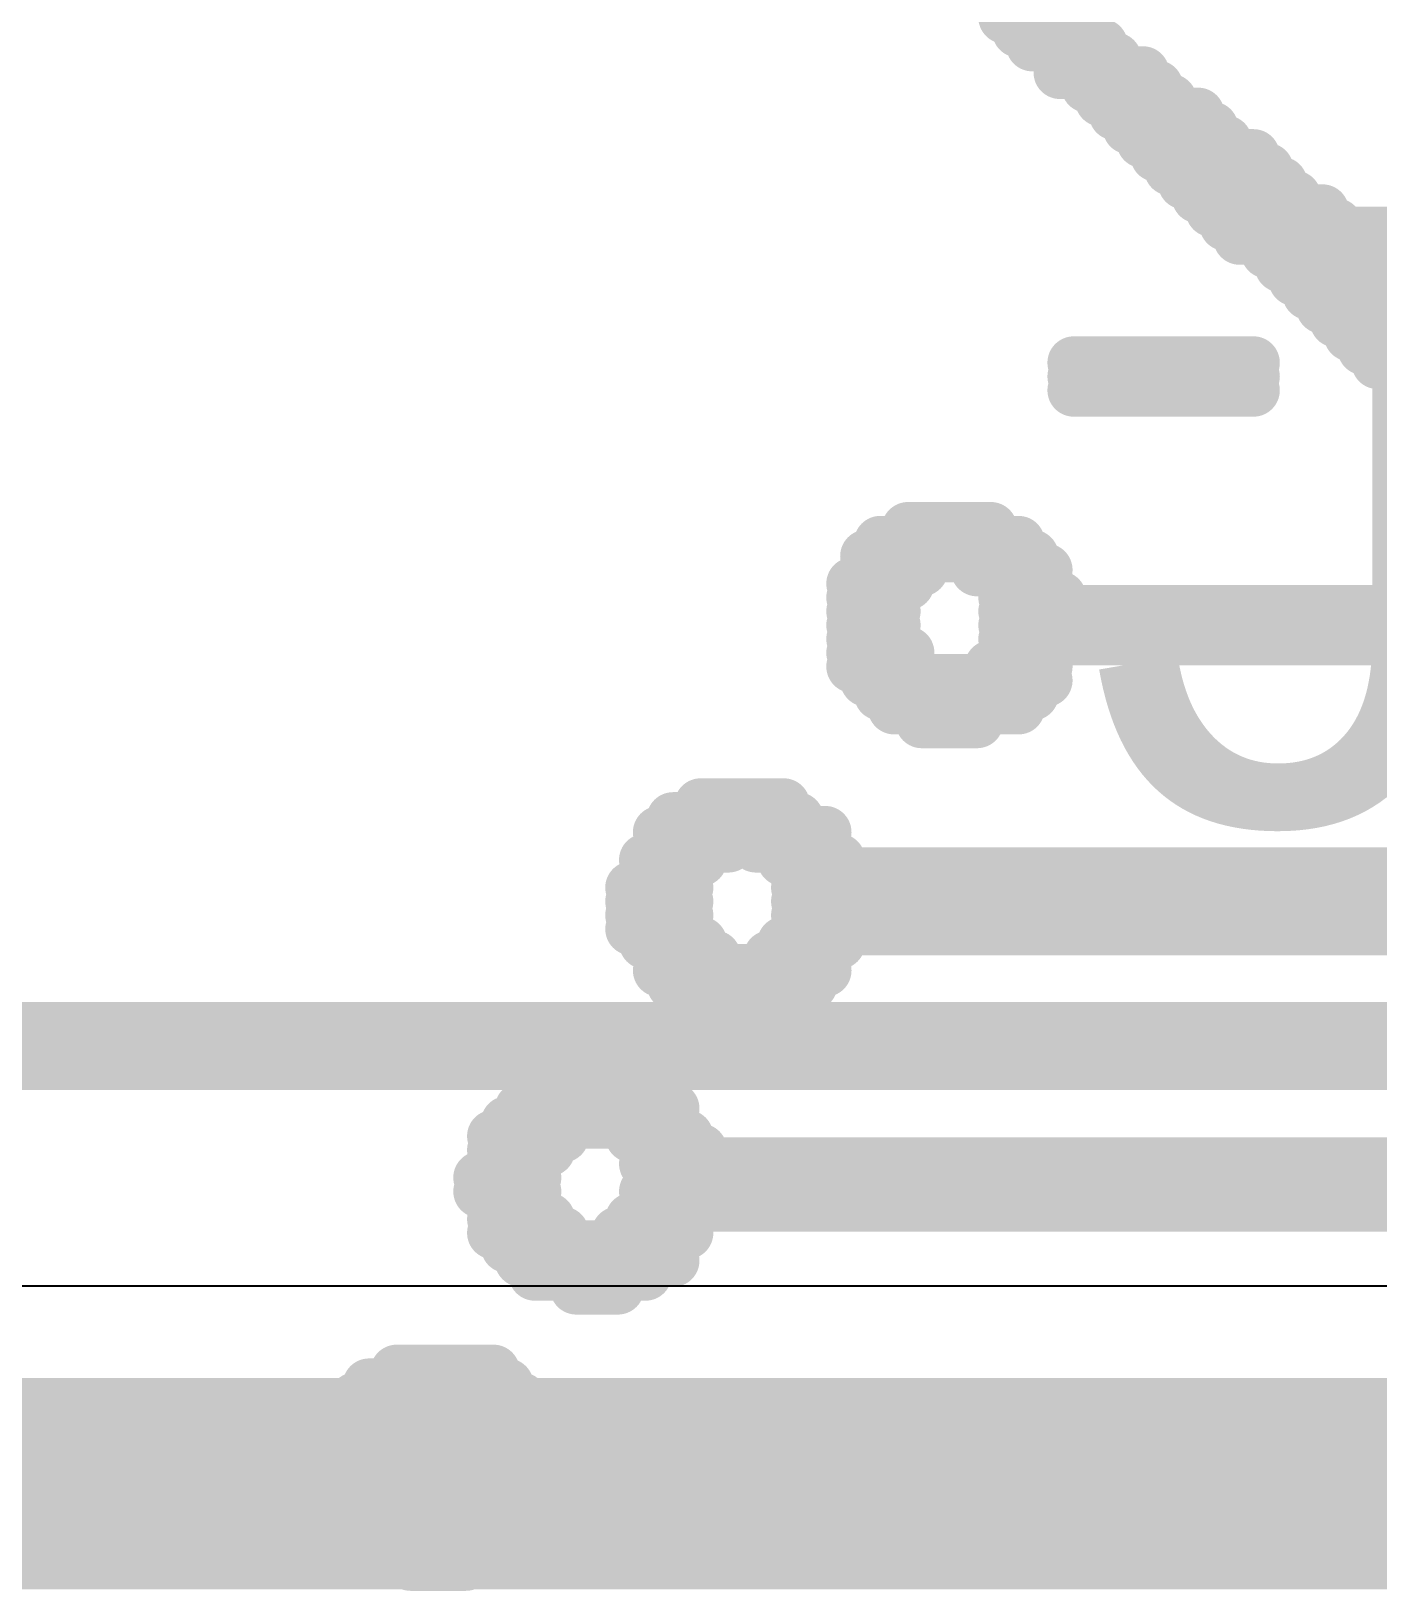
# Model space of a CAD drawing. Header units: inches. Extents: x -4.4 to 45.3, y -0.3 to 53.7.
# Drawn here: x 18.989 to 20.932, y 6.78 to 9.031 of the extents above; entities that cross this region are included whole.
import ezdxf

# ---------------------------------------------------------------- set-up
doc = ezdxf.new("R2010")
doc.units = ezdxf.units.IN
for name, color, linetype in [('Bottom Overlay', 54, 'Continuous'), ('Top Layer', 1, 'Continuous'), ('Top Overlay', 2, 'Continuous')]:
    doc.layers.add(name, color=color, linetype=linetype)
doc.styles.add('Arial', font='', dxfattribs={"height": 0.2})
doc.styles.get('Arial').set_extended_font_data('Arial')

# ---------------------------------------------------------------- blocks, each defined once
blk = doc.blocks.new('SFW5R_1STE1LF_26')
at = {"layer": 'Top Overlay'}
blk.add_lwpolyline([(5.4, -4.95, 0.127, 0.127, 0), (-5.4, -4.95, 0.127, 0.127, 0)], format="xyseb", dxfattribs=at)

msp = doc.modelspace()

# ---------------------------------------------------------------- linework, layer by layer
at = {"layer": 'Bottom Overlay'}
for points in [[(20.3938, 9.0509, 0.0762, 0.0762, 0), (20.4736, 9.0509, 0.0762, 0.0762, 0)], [(20.4138, 9.031, 0.0762, 0.0762, 0), (20.5135, 9.031, 0.0762, 0.0762, 0)], [(20.4337, 9.0111, 0.0762, 0.0762, 0), (20.5334, 9.0111, 0.0762, 0.0762, 0)], [(20.4736, 8.9911, 0.0762, 0.0762, 0), (20.5534, 8.9911, 0.0762, 0.0762, 0)], [(20.4736, 8.9712, 0.0762, 0.0762, 0), (20.5932, 8.9712, 0.0762, 0.0762, 0)], [(20.5135, 8.9512, 0.0762, 0.0762, 0), (20.6132, 8.9512, 0.0762, 0.0762, 0)], [(20.5334, 8.9313, 0.0762, 0.0762, 0), (20.6331, 8.9313, 0.0762, 0.0762, 0)], [(20.5534, 8.9114, 0.0762, 0.0762, 0), (20.673, 8.9114, 0.0762, 0.0762, 0)], [(20.5733, 8.8914, 0.0762, 0.0762, 0), (20.6929, 8.8914, 0.0762, 0.0762, 0)], [(20.5932, 8.8715, 0.0762, 0.0762, 0), (20.7129, 8.8715, 0.0762, 0.0762, 0)], [(20.6132, 8.8515, 0.0762, 0.0762, 0), (20.7528, 8.8515, 0.0762, 0.0762, 0)], [(20.6331, 8.8316, 0.0762, 0.0762, 0), (20.7727, 8.8316, 0.0762, 0.0762, 0)], [(20.6531, 8.8117, 0.0762, 0.0762, 0), (20.7926, 8.8117, 0.0762, 0.0762, 0)], [(20.673, 8.7917, 0.0762, 0.0762, 0), (20.8126, 8.7917, 0.0762, 0.0762, 0)], [(20.6929, 8.7718, 0.0762, 0.0762, 0), (20.8525, 8.7718, 0.0762, 0.0762, 0)], [(20.7129, 8.7518, 0.0762, 0.0762, 0), (20.8724, 8.7518, 0.0762, 0.0762, 0)], [(20.7328, 8.7319, 0.0762, 0.0762, 0), (20.8923, 8.7319, 0.0762, 0.0762, 0)], [(20.7727, 8.712, 0.0762, 0.0762, 0), (20.9322, 8.712, 0.0762, 0.0762, 0)], [(20.7926, 8.692, 0.0762, 0.0762, 0), (20.9522, 8.692, 0.0762, 0.0762, 0)], [(20.8126, 8.6721, 0.0762, 0.0762, 0), (20.9721, 8.6721, 0.0762, 0.0762, 0)], [(20.8325, 8.6521, 0.0762, 0.0762, 0), (20.992, 8.6521, 0.0762, 0.0762, 0)], [(20.8525, 8.6322, 0.0762, 0.0762, 0), (21.0319, 8.6322, 0.0762, 0.0762, 0)], [(20.8724, 8.6123, 0.0762, 0.0762, 0), (21.0519, 8.6123, 0.0762, 0.0762, 0)], [(20.8923, 8.5923, 0.0762, 0.0762, 0), (21.0718, 8.5923, 0.0762, 0.0762, 0)], [(20.9123, 8.5724, 0.0762, 0.0762, 0), (21.0319, 8.5724, 0.0762, 0.0762, 0)], [(20.4935, 8.5524, 0.0762, 0.0762, 0), (20.7528, 8.5524, 0.0762, 0.0762, 0)], [(20.9322, 8.5524, 0.0762, 0.0762, 0), (21.0319, 8.5524, 0.0762, 0.0762, 0)], [(20.4935, 8.5325, 0.0762, 0.0762, 0), (20.7528, 8.5325, 0.0762, 0.0762, 0)], [(20.4935, 8.5126, 0.0762, 0.0762, 0), (20.7528, 8.5126, 0.0762, 0.0762, 0)], [(20.2144, 8.2932, 0.0762, 0.0762, 0), (20.4138, 8.2932, 0.0762, 0.0762, 0)], [(20.2543, 8.3132, 0.0762, 0.0762, 0), (20.3739, 8.3132, 0.0762, 0.0762, 0)], [(20.1944, 8.2733, 0.0762, 0.0762, 0), (20.4337, 8.2733, 0.0762, 0.0762, 0)], [(20.1944, 8.2533, 0.0762, 0.0762, 0), (20.2742, 8.2533, 0.0762, 0.0762, 0)], [(20.354, 8.2533, 0.0762, 0.0762, 0), (20.4537, 8.2533, 0.0762, 0.0762, 0)], [(20.1745, 8.2334, 0.0762, 0.0762, 0), (20.2543, 8.2334, 0.0762, 0.0762, 0)], [(20.3938, 8.2334, 0.0762, 0.0762, 0), (20.4537, 8.2334, 0.0762, 0.0762, 0)], [(20.1745, 8.2135, 0.0762, 0.0762, 0), (20.2343, 8.2135, 0.0762, 0.0762, 0)], [(20.3938, 8.2135, 0.0762, 0.0762, 0), (20.4736, 8.2135, 0.0762, 0.0762, 0)], [(20.1745, 8.1935, 0.0762, 0.0762, 0), (20.2343, 8.1935, 0.0762, 0.0762, 0)], [(20.3938, 8.1935, 0.0762, 0.0762, 0), (21.0319, 8.1935, 0.0762, 0.0762, 0)], [(20.1745, 8.1736, 0.0762, 0.0762, 0), (20.2343, 8.1736, 0.0762, 0.0762, 0)], [(20.3938, 8.1736, 0.0762, 0.0762, 0), (21.0319, 8.1736, 0.0762, 0.0762, 0)], [(20.1745, 8.1536, 0.0762, 0.0762, 0), (20.2343, 8.1536, 0.0762, 0.0762, 0)], [(20.3938, 8.1536, 0.0762, 0.0762, 0), (21.0319, 8.1536, 0.0762, 0.0762, 0)], [(20.1745, 8.1337, 0.0762, 0.0762, 0), (20.2543, 8.1337, 0.0762, 0.0762, 0)], [(20.1745, 8.1138, 0.0762, 0.0762, 0), (20.2543, 8.1138, 0.0762, 0.0762, 0)], [(20.3739, 8.1138, 0.0762, 0.0762, 0), (20.4537, 8.1138, 0.0762, 0.0762, 0)], [(20.3938, 8.1337, 0.0762, 0.0762, 0), (20.4537, 8.1337, 0.0762, 0.0762, 0)], [(20.1944, 8.0938, 0.0762, 0.0762, 0), (20.4537, 8.0938, 0.0762, 0.0762, 0)], [(20.2144, 8.0739, 0.0762, 0.0762, 0), (20.4337, 8.0739, 0.0762, 0.0762, 0)], [(20.2343, 8.0539, 0.0762, 0.0762, 0), (20.4138, 8.0539, 0.0762, 0.0762, 0)], [(20.2742, 8.034, 0.0762, 0.0762, 0), (20.354, 8.034, 0.0762, 0.0762, 0)], [(19.9552, 7.9144, 0.0762, 0.0762, 0), (20.0748, 7.9144, 0.0762, 0.0762, 0)], [(19.9153, 7.8944, 0.0762, 0.0762, 0), (20.0947, 7.8944, 0.0762, 0.0762, 0)], [(19.8953, 7.8745, 0.0762, 0.0762, 0), (20.1346, 7.8745, 0.0762, 0.0762, 0)], [(19.8953, 7.8545, 0.0762, 0.0762, 0), (19.995, 7.8545, 0.0762, 0.0762, 0)], [(20.0349, 7.8545, 0.0762, 0.0762, 0), (20.1346, 7.8545, 0.0762, 0.0762, 0)], [(19.8754, 7.8346, 0.0762, 0.0762, 0), (19.9552, 7.8346, 0.0762, 0.0762, 0)], [(20.0748, 7.8346, 0.0762, 0.0762, 0), (20.1546, 7.8346, 0.0762, 0.0762, 0)], [(19.8754, 7.8147, 0.0762, 0.0762, 0), (19.9352, 7.8147, 0.0762, 0.0762, 0)], [(20.0947, 7.8147, 0.0762, 0.0762, 0), (20.1546, 7.8147, 0.0762, 0.0762, 0)], [(20.1745, 7.8147, 0.0762, 0.0762, 0), (21.3908, 7.8147, 0.0762, 0.0762, 0)], [(19.8555, 7.7947, 0.0762, 0.0762, 0), (19.9352, 7.7947, 0.0762, 0.0762, 0)], [(19.8555, 7.7748, 0.0762, 0.0762, 0), (19.9352, 7.7748, 0.0762, 0.0762, 0)], [(20.0947, 7.7947, 0.0762, 0.0762, 0), (21.3908, 7.7947, 0.0762, 0.0762, 0)], [(20.0947, 7.7748, 0.0762, 0.0762, 0), (21.3908, 7.7748, 0.0762, 0.0762, 0)], [(19.8555, 7.7548, 0.0762, 0.0762, 0), (19.9352, 7.7548, 0.0762, 0.0762, 0)], [(20.0947, 7.7548, 0.0762, 0.0762, 0), (21.3908, 7.7548, 0.0762, 0.0762, 0)], [(19.8555, 7.7349, 0.0762, 0.0762, 0), (19.9352, 7.7349, 0.0762, 0.0762, 0)], [(20.0947, 7.7349, 0.0762, 0.0762, 0), (21.3908, 7.7349, 0.0762, 0.0762, 0)], [(19.8754, 7.715, 0.0762, 0.0762, 0), (19.9552, 7.715, 0.0762, 0.0762, 0)], [(20.0748, 7.715, 0.0762, 0.0762, 0), (20.1546, 7.715, 0.0762, 0.0762, 0)], [(19.8953, 7.695, 0.0762, 0.0762, 0), (19.9751, 7.695, 0.0762, 0.0762, 0)], [(20.0549, 7.695, 0.0762, 0.0762, 0), (20.1346, 7.695, 0.0762, 0.0762, 0)], [(19.8953, 7.6751, 0.0762, 0.0762, 0), (20.1346, 7.6751, 0.0762, 0.0762, 0)], [(19.9153, 7.6551, 0.0762, 0.0762, 0), (20.1147, 7.6551, 0.0762, 0.0762, 0)], [(19.9352, 7.6352, 0.0762, 0.0762, 0), (20.0748, 7.6352, 0.0762, 0.0762, 0)], [(19.7557, 7.5156, 0.0762, 0.0762, 0), (19.8355, 7.5156, 0.0762, 0.0762, 0)], [(19.7159, 7.4956, 0.0762, 0.0762, 0), (19.8754, 7.4956, 0.0762, 0.0762, 0)], [(19.6959, 7.4757, 0.0762, 0.0762, 0), (19.9153, 7.4757, 0.0762, 0.0762, 0)], [(19.676, 7.4557, 0.0762, 0.0762, 0), (19.9153, 7.4557, 0.0762, 0.0762, 0)], [(19.656, 7.4358, 0.0762, 0.0762, 0), (19.7557, 7.4358, 0.0762, 0.0762, 0)], [(19.656, 7.4159, 0.0762, 0.0762, 0), (19.7358, 7.4159, 0.0762, 0.0762, 0)], [(19.8555, 7.4358, 0.0762, 0.0762, 0), (19.9352, 7.4358, 0.0762, 0.0762, 0)], [(19.8754, 7.4159, 0.0762, 0.0762, 0), (19.9552, 7.4159, 0.0762, 0.0762, 0)], [(19.656, 7.3959, 0.0762, 0.0762, 0), (19.7159, 7.3959, 0.0762, 0.0762, 0)], [(19.8754, 7.3959, 0.0762, 0.0762, 0), (21.5902, 7.3959, 0.0762, 0.0762, 0)], [(19.6361, 7.376, 0.0762, 0.0762, 0), (19.7159, 7.376, 0.0762, 0.0762, 0)], [(19.8953, 7.376, 0.0762, 0.0762, 0), (21.5902, 7.376, 0.0762, 0.0762, 0)], [(19.6361, 7.356, 0.0762, 0.0762, 0), (19.7159, 7.356, 0.0762, 0.0762, 0)], [(19.8754, 7.356, 0.0762, 0.0762, 0), (21.5902, 7.356, 0.0762, 0.0762, 0)], [(19.656, 7.3361, 0.0762, 0.0762, 0), (19.7159, 7.3361, 0.0762, 0.0762, 0)], [(19.8754, 7.3361, 0.0762, 0.0762, 0), (21.5902, 7.3361, 0.0762, 0.0762, 0)], [(19.656, 7.3161, 0.0762, 0.0762, 0), (19.7358, 7.3161, 0.0762, 0.0762, 0)], [(19.8555, 7.3161, 0.0762, 0.0762, 0), (19.9352, 7.3161, 0.0762, 0.0762, 0)], [(19.656, 7.2962, 0.0762, 0.0762, 0), (19.7557, 7.2962, 0.0762, 0.0762, 0)], [(19.8355, 7.2962, 0.0762, 0.0762, 0), (19.9352, 7.2962, 0.0762, 0.0762, 0)], [(19.676, 7.2763, 0.0762, 0.0762, 0), (19.9153, 7.2763, 0.0762, 0.0762, 0)], [(19.6959, 7.2563, 0.0762, 0.0762, 0), (19.9153, 7.2563, 0.0762, 0.0762, 0)], [(19.7159, 7.2364, 0.0762, 0.0762, 0), (19.8754, 7.2364, 0.0762, 0.0762, 0)], [(19.7757, 7.2164, 0.0762, 0.0762, 0), (19.8355, 7.2164, 0.0762, 0.0762, 0)], [(19.4766, 7.0769, 0.0762, 0.0762, 0), (19.676, 7.0769, 0.0762, 0.0762, 0)], [(19.5165, 7.0968, 0.0762, 0.0762, 0), (19.656, 7.0968, 0.0762, 0.0762, 0)], [(19.4566, 7.0569, 0.0762, 0.0762, 0), (19.6959, 7.0569, 0.0762, 0.0762, 0)], [(19.4367, 7.037, 0.0762, 0.0762, 0), (19.5364, 7.037, 0.0762, 0.0762, 0)], [(19.6162, 7.037, 0.0762, 0.0762, 0), (19.7159, 7.037, 0.0762, 0.0762, 0)], [(19.4367, 7.017, 0.0762, 0.0762, 0), (19.5165, 7.017, 0.0762, 0.0762, 0)], [(19.656, 7.017, 0.0762, 0.0762, 0), (19.7159, 7.017, 0.0762, 0.0762, 0)], [(19.4367, 6.9971, 0.0762, 0.0762, 0), (19.4965, 6.9971, 0.0762, 0.0762, 0)], [(19.656, 6.9971, 0.0762, 0.0762, 0), (19.8156, 6.9971, 0.0762, 0.0762, 0)], [(19.8355, 6.9971, 0.0762, 0.0762, 0), (21.7099, 6.9971, 0.0762, 0.0762, 0)], [(19.4367, 6.9772, 0.0762, 0.0762, 0), (19.4965, 6.9772, 0.0762, 0.0762, 0)], [(19.656, 6.9772, 0.0762, 0.0762, 0), (21.7099, 6.9772, 0.0762, 0.0762, 0)], [(19.4367, 6.9572, 0.0762, 0.0762, 0), (19.4965, 6.9572, 0.0762, 0.0762, 0)], [(19.676, 6.9572, 0.0762, 0.0762, 0), (21.7099, 6.9572, 0.0762, 0.0762, 0)], [(19.4367, 6.9373, 0.0762, 0.0762, 0), (19.4965, 6.9373, 0.0762, 0.0762, 0)], [(19.656, 6.9373, 0.0762, 0.0762, 0), (21.7099, 6.9373, 0.0762, 0.0762, 0)], [(19.4367, 6.9173, 0.0762, 0.0762, 0), (19.5165, 6.9173, 0.0762, 0.0762, 0)], [(19.4367, 6.8974, 0.0762, 0.0762, 0), (19.5165, 6.8974, 0.0762, 0.0762, 0)], [(19.6361, 6.8974, 0.0762, 0.0762, 0), (19.7159, 6.8974, 0.0762, 0.0762, 0)], [(19.656, 6.9173, 0.0762, 0.0762, 0), (19.7358, 6.9173, 0.0762, 0.0762, 0)], [(19.4566, 6.8775, 0.0762, 0.0762, 0), (19.7159, 6.8775, 0.0762, 0.0762, 0)], [(19.4766, 6.8575, 0.0762, 0.0762, 0), (19.6959, 6.8575, 0.0762, 0.0762, 0)], [(19.4965, 6.8376, 0.0762, 0.0762, 0), (19.676, 6.8376, 0.0762, 0.0762, 0)], [(19.5364, 6.8176, 0.0762, 0.0762, 0), (19.6162, 6.8176, 0.0762, 0.0762, 0)]]:
    msp.add_lwpolyline(points, format="xyseb", dxfattribs=at)
for points in [[(20.3748, 9.0509, 0.0381, 0.0381, 1), (20.4129, 9.0509, 0.0381, 0.0381, 1)], [(20.4545, 9.0509, 0.0381, 0.0381, 1), (20.4926, 9.0509, 0.0381, 0.0381, 1)], [(20.3947, 9.031, 0.0381, 0.0381, 1), (20.4328, 9.031, 0.0381, 0.0381, 1)], [(20.4944, 9.031, 0.0381, 0.0381, 1), (20.5325, 9.031, 0.0381, 0.0381, 1)], [(20.4147, 9.0111, 0.0381, 0.0381, 1), (20.4528, 9.0111, 0.0381, 0.0381, 1)], [(20.4545, 8.9911, 0.0381, 0.0381, 1), (20.4926, 8.9911, 0.0381, 0.0381, 1)], [(20.5144, 9.0111, 0.0381, 0.0381, 1), (20.5525, 9.0111, 0.0381, 0.0381, 1)], [(20.5343, 8.9911, 0.0381, 0.0381, 1), (20.5724, 8.9911, 0.0381, 0.0381, 1)], [(20.4545, 8.9712, 0.0381, 0.0381, 1), (20.4926, 8.9712, 0.0381, 0.0381, 1)], [(20.5742, 8.9712, 0.0381, 0.0381, 1), (20.6123, 8.9712, 0.0381, 0.0381, 1)], [(20.4944, 8.9512, 0.0381, 0.0381, 1), (20.5325, 8.9512, 0.0381, 0.0381, 1)], [(20.5941, 8.9512, 0.0381, 0.0381, 1), (20.6322, 8.9512, 0.0381, 0.0381, 1)], [(20.5144, 8.9313, 0.0381, 0.0381, 1), (20.5525, 8.9313, 0.0381, 0.0381, 1)], [(20.6141, 8.9313, 0.0381, 0.0381, 1), (20.6522, 8.9313, 0.0381, 0.0381, 1)], [(20.5343, 8.9114, 0.0381, 0.0381, 1), (20.5724, 8.9114, 0.0381, 0.0381, 1)], [(20.6539, 8.9114, 0.0381, 0.0381, 1), (20.692, 8.9114, 0.0381, 0.0381, 1)], [(20.5542, 8.8914, 0.0381, 0.0381, 1), (20.5923, 8.8914, 0.0381, 0.0381, 1)], [(20.6739, 8.8914, 0.0381, 0.0381, 1), (20.712, 8.8914, 0.0381, 0.0381, 1)], [(20.5742, 8.8715, 0.0381, 0.0381, 1), (20.6123, 8.8715, 0.0381, 0.0381, 1)], [(20.6938, 8.8715, 0.0381, 0.0381, 1), (20.7319, 8.8715, 0.0381, 0.0381, 1)], [(20.5941, 8.8515, 0.0381, 0.0381, 1), (20.6322, 8.8515, 0.0381, 0.0381, 1)], [(20.7337, 8.8515, 0.0381, 0.0381, 1), (20.7718, 8.8515, 0.0381, 0.0381, 1)], [(20.6141, 8.8316, 0.0381, 0.0381, 1), (20.6522, 8.8316, 0.0381, 0.0381, 1)], [(20.634, 8.8117, 0.0381, 0.0381, 1), (20.6721, 8.8117, 0.0381, 0.0381, 1)], [(20.7536, 8.8316, 0.0381, 0.0381, 1), (20.7917, 8.8316, 0.0381, 0.0381, 1)], [(20.7736, 8.8117, 0.0381, 0.0381, 1), (20.8117, 8.8117, 0.0381, 0.0381, 1)], [(20.6539, 8.7917, 0.0381, 0.0381, 1), (20.692, 8.7917, 0.0381, 0.0381, 1)], [(20.7935, 8.7917, 0.0381, 0.0381, 1), (20.8316, 8.7917, 0.0381, 0.0381, 1)], [(20.6739, 8.7718, 0.0381, 0.0381, 1), (20.712, 8.7718, 0.0381, 0.0381, 1)], [(20.8334, 8.7718, 0.0381, 0.0381, 1), (20.8715, 8.7718, 0.0381, 0.0381, 1)], [(20.6938, 8.7518, 0.0381, 0.0381, 1), (20.7319, 8.7518, 0.0381, 0.0381, 1)], [(20.8533, 8.7518, 0.0381, 0.0381, 1), (20.8914, 8.7518, 0.0381, 0.0381, 1)], [(20.7138, 8.7319, 0.0381, 0.0381, 1), (20.7519, 8.7319, 0.0381, 0.0381, 1)], [(20.8733, 8.7319, 0.0381, 0.0381, 1), (20.9114, 8.7319, 0.0381, 0.0381, 1)], [(20.7536, 8.712, 0.0381, 0.0381, 1), (20.7917, 8.712, 0.0381, 0.0381, 1)], [(20.9132, 8.712, 0.0381, 0.0381, 1), (20.9513, 8.712, 0.0381, 0.0381, 1)], [(20.7736, 8.692, 0.0381, 0.0381, 1), (20.8117, 8.692, 0.0381, 0.0381, 1)], [(20.9331, 8.692, 0.0381, 0.0381, 1), (20.9712, 8.692, 0.0381, 0.0381, 1)], [(20.7935, 8.6721, 0.0381, 0.0381, 1), (20.8316, 8.6721, 0.0381, 0.0381, 1)], [(20.8135, 8.6521, 0.0381, 0.0381, 1), (20.8516, 8.6521, 0.0381, 0.0381, 1)], [(20.8334, 8.6322, 0.0381, 0.0381, 1), (20.8715, 8.6322, 0.0381, 0.0381, 1)], [(20.8533, 8.6123, 0.0381, 0.0381, 1), (20.8914, 8.6123, 0.0381, 0.0381, 1)], [(20.8733, 8.5923, 0.0381, 0.0381, 1), (20.9114, 8.5923, 0.0381, 0.0381, 1)], [(20.8932, 8.5724, 0.0381, 0.0381, 1), (20.9313, 8.5724, 0.0381, 0.0381, 1)], [(20.4745, 8.5524, 0.0381, 0.0381, 1), (20.5126, 8.5524, 0.0381, 0.0381, 1)], [(20.7337, 8.5524, 0.0381, 0.0381, 1), (20.7718, 8.5524, 0.0381, 0.0381, 1)], [(20.9132, 8.5524, 0.0381, 0.0381, 1), (20.9513, 8.5524, 0.0381, 0.0381, 1)], [(20.4745, 8.5325, 0.0381, 0.0381, 1), (20.5126, 8.5325, 0.0381, 0.0381, 1)], [(20.7337, 8.5325, 0.0381, 0.0381, 1), (20.7718, 8.5325, 0.0381, 0.0381, 1)], [(20.4745, 8.5126, 0.0381, 0.0381, 1), (20.5126, 8.5126, 0.0381, 0.0381, 1)], [(20.7337, 8.5126, 0.0381, 0.0381, 1), (20.7718, 8.5126, 0.0381, 0.0381, 1)], [(20.1953, 8.2932, 0.0381, 0.0381, 1), (20.2334, 8.2932, 0.0381, 0.0381, 1)], [(20.2352, 8.3132, 0.0381, 0.0381, 1), (20.2733, 8.3132, 0.0381, 0.0381, 1)], [(20.3548, 8.3132, 0.0381, 0.0381, 1), (20.3929, 8.3132, 0.0381, 0.0381, 1)], [(20.3947, 8.2932, 0.0381, 0.0381, 1), (20.4328, 8.2932, 0.0381, 0.0381, 1)], [(20.1754, 8.2733, 0.0381, 0.0381, 1), (20.2135, 8.2733, 0.0381, 0.0381, 1)], [(20.4147, 8.2733, 0.0381, 0.0381, 1), (20.4528, 8.2733, 0.0381, 0.0381, 1)], [(20.1754, 8.2533, 0.0381, 0.0381, 1), (20.2135, 8.2533, 0.0381, 0.0381, 1)], [(20.2551, 8.2533, 0.0381, 0.0381, 1), (20.2932, 8.2533, 0.0381, 0.0381, 1)], [(20.3349, 8.2533, 0.0381, 0.0381, 1), (20.373, 8.2533, 0.0381, 0.0381, 1)], [(20.4346, 8.2533, 0.0381, 0.0381, 1), (20.4727, 8.2533, 0.0381, 0.0381, 1)], [(20.1554, 8.2334, 0.0381, 0.0381, 1), (20.1935, 8.2334, 0.0381, 0.0381, 1)], [(20.2352, 8.2334, 0.0381, 0.0381, 1), (20.2733, 8.2334, 0.0381, 0.0381, 1)], [(20.3748, 8.2334, 0.0381, 0.0381, 1), (20.4129, 8.2334, 0.0381, 0.0381, 1)], [(20.4346, 8.2334, 0.0381, 0.0381, 1), (20.4727, 8.2334, 0.0381, 0.0381, 1)], [(20.1554, 8.2135, 0.0381, 0.0381, 1), (20.1935, 8.2135, 0.0381, 0.0381, 1)], [(20.2153, 8.2135, 0.0381, 0.0381, 1), (20.2534, 8.2135, 0.0381, 0.0381, 1)], [(20.3748, 8.2135, 0.0381, 0.0381, 1), (20.4129, 8.2135, 0.0381, 0.0381, 1)], [(20.4545, 8.2135, 0.0381, 0.0381, 1), (20.4926, 8.2135, 0.0381, 0.0381, 1)], [(20.1554, 8.1935, 0.0381, 0.0381, 1), (20.1935, 8.1935, 0.0381, 0.0381, 1)], [(20.2153, 8.1935, 0.0381, 0.0381, 1), (20.2534, 8.1935, 0.0381, 0.0381, 1)], [(20.3748, 8.1935, 0.0381, 0.0381, 1), (20.4129, 8.1935, 0.0381, 0.0381, 1)], [(20.1554, 8.1736, 0.0381, 0.0381, 1), (20.1935, 8.1736, 0.0381, 0.0381, 1)], [(20.2153, 8.1736, 0.0381, 0.0381, 1), (20.2534, 8.1736, 0.0381, 0.0381, 1)], [(20.3748, 8.1736, 0.0381, 0.0381, 1), (20.4129, 8.1736, 0.0381, 0.0381, 1)], [(20.1554, 8.1536, 0.0381, 0.0381, 1), (20.1935, 8.1536, 0.0381, 0.0381, 1)], [(20.2153, 8.1536, 0.0381, 0.0381, 1), (20.2534, 8.1536, 0.0381, 0.0381, 1)], [(20.3748, 8.1536, 0.0381, 0.0381, 1), (20.4129, 8.1536, 0.0381, 0.0381, 1)], [(20.1554, 8.1337, 0.0381, 0.0381, 1), (20.1935, 8.1337, 0.0381, 0.0381, 1)], [(20.1554, 8.1138, 0.0381, 0.0381, 1), (20.1935, 8.1138, 0.0381, 0.0381, 1)], [(20.2352, 8.1337, 0.0381, 0.0381, 1), (20.2733, 8.1337, 0.0381, 0.0381, 1)], [(20.2352, 8.1138, 0.0381, 0.0381, 1), (20.2733, 8.1138, 0.0381, 0.0381, 1)], [(20.3548, 8.1138, 0.0381, 0.0381, 1), (20.3929, 8.1138, 0.0381, 0.0381, 1)], [(20.3748, 8.1337, 0.0381, 0.0381, 1), (20.4129, 8.1337, 0.0381, 0.0381, 1)], [(20.4346, 8.1337, 0.0381, 0.0381, 1), (20.4727, 8.1337, 0.0381, 0.0381, 1)], [(20.4346, 8.1138, 0.0381, 0.0381, 1), (20.4727, 8.1138, 0.0381, 0.0381, 1)], [(20.1754, 8.0938, 0.0381, 0.0381, 1), (20.2135, 8.0938, 0.0381, 0.0381, 1)], [(20.4346, 8.0938, 0.0381, 0.0381, 1), (20.4727, 8.0938, 0.0381, 0.0381, 1)], [(20.1953, 8.0739, 0.0381, 0.0381, 1), (20.2334, 8.0739, 0.0381, 0.0381, 1)], [(20.4147, 8.0739, 0.0381, 0.0381, 1), (20.4528, 8.0739, 0.0381, 0.0381, 1)], [(20.2153, 8.0539, 0.0381, 0.0381, 1), (20.2534, 8.0539, 0.0381, 0.0381, 1)], [(20.3947, 8.0539, 0.0381, 0.0381, 1), (20.4328, 8.0539, 0.0381, 0.0381, 1)], [(20.2551, 8.034, 0.0381, 0.0381, 1), (20.2932, 8.034, 0.0381, 0.0381, 1)], [(20.3349, 8.034, 0.0381, 0.0381, 1), (20.373, 8.034, 0.0381, 0.0381, 1)], [(19.9361, 7.9144, 0.0381, 0.0381, 1), (19.9742, 7.9144, 0.0381, 0.0381, 1)], [(20.0557, 7.9144, 0.0381, 0.0381, 1), (20.0938, 7.9144, 0.0381, 0.0381, 1)], [(19.8962, 7.8944, 0.0381, 0.0381, 1), (19.9343, 7.8944, 0.0381, 0.0381, 1)], [(20.0757, 7.8944, 0.0381, 0.0381, 1), (20.1138, 7.8944, 0.0381, 0.0381, 1)], [(19.8763, 7.8745, 0.0381, 0.0381, 1), (19.9144, 7.8745, 0.0381, 0.0381, 1)], [(20.1156, 7.8745, 0.0381, 0.0381, 1), (20.1537, 7.8745, 0.0381, 0.0381, 1)], [(19.8763, 7.8545, 0.0381, 0.0381, 1), (19.9144, 7.8545, 0.0381, 0.0381, 1)], [(19.976, 7.8545, 0.0381, 0.0381, 1), (20.0141, 7.8545, 0.0381, 0.0381, 1)], [(20.0159, 7.8545, 0.0381, 0.0381, 1), (20.054, 7.8545, 0.0381, 0.0381, 1)], [(20.1156, 7.8545, 0.0381, 0.0381, 1), (20.1537, 7.8545, 0.0381, 0.0381, 1)], [(19.8563, 7.8346, 0.0381, 0.0381, 1), (19.8944, 7.8346, 0.0381, 0.0381, 1)], [(19.9361, 7.8346, 0.0381, 0.0381, 1), (19.9742, 7.8346, 0.0381, 0.0381, 1)], [(20.0557, 7.8346, 0.0381, 0.0381, 1), (20.0938, 7.8346, 0.0381, 0.0381, 1)], [(20.1355, 7.8346, 0.0381, 0.0381, 1), (20.1736, 7.8346, 0.0381, 0.0381, 1)], [(19.8563, 7.8147, 0.0381, 0.0381, 1), (19.8944, 7.8147, 0.0381, 0.0381, 1)], [(19.9162, 7.8147, 0.0381, 0.0381, 1), (19.9543, 7.8147, 0.0381, 0.0381, 1)], [(20.0757, 7.8147, 0.0381, 0.0381, 1), (20.1138, 7.8147, 0.0381, 0.0381, 1)], [(20.1355, 7.8147, 0.0381, 0.0381, 1), (20.1736, 7.8147, 0.0381, 0.0381, 1)], [(20.1554, 7.8147, 0.0381, 0.0381, 1), (20.1935, 7.8147, 0.0381, 0.0381, 1)], [(19.8364, 7.7947, 0.0381, 0.0381, 1), (19.8745, 7.7947, 0.0381, 0.0381, 1)], [(19.8364, 7.7748, 0.0381, 0.0381, 1), (19.8745, 7.7748, 0.0381, 0.0381, 1)], [(19.9162, 7.7947, 0.0381, 0.0381, 1), (19.9543, 7.7947, 0.0381, 0.0381, 1)], [(19.9162, 7.7748, 0.0381, 0.0381, 1), (19.9543, 7.7748, 0.0381, 0.0381, 1)], [(20.0757, 7.7947, 0.0381, 0.0381, 1), (20.1138, 7.7947, 0.0381, 0.0381, 1)], [(20.0757, 7.7748, 0.0381, 0.0381, 1), (20.1138, 7.7748, 0.0381, 0.0381, 1)], [(19.8364, 7.7548, 0.0381, 0.0381, 1), (19.8745, 7.7548, 0.0381, 0.0381, 1)], [(19.9162, 7.7548, 0.0381, 0.0381, 1), (19.9543, 7.7548, 0.0381, 0.0381, 1)], [(20.0757, 7.7548, 0.0381, 0.0381, 1), (20.1138, 7.7548, 0.0381, 0.0381, 1)], [(19.8364, 7.7349, 0.0381, 0.0381, 1), (19.8745, 7.7349, 0.0381, 0.0381, 1)], [(19.9162, 7.7349, 0.0381, 0.0381, 1), (19.9543, 7.7349, 0.0381, 0.0381, 1)], [(20.0757, 7.7349, 0.0381, 0.0381, 1), (20.1138, 7.7349, 0.0381, 0.0381, 1)], [(19.8563, 7.715, 0.0381, 0.0381, 1), (19.8944, 7.715, 0.0381, 0.0381, 1)], [(19.9361, 7.715, 0.0381, 0.0381, 1), (19.9742, 7.715, 0.0381, 0.0381, 1)], [(20.0557, 7.715, 0.0381, 0.0381, 1), (20.0938, 7.715, 0.0381, 0.0381, 1)], [(20.1355, 7.715, 0.0381, 0.0381, 1), (20.1736, 7.715, 0.0381, 0.0381, 1)], [(19.8763, 7.695, 0.0381, 0.0381, 1), (19.9144, 7.695, 0.0381, 0.0381, 1)], [(19.956, 7.695, 0.0381, 0.0381, 1), (19.9941, 7.695, 0.0381, 0.0381, 1)], [(20.0358, 7.695, 0.0381, 0.0381, 1), (20.0739, 7.695, 0.0381, 0.0381, 1)], [(20.1156, 7.695, 0.0381, 0.0381, 1), (20.1537, 7.695, 0.0381, 0.0381, 1)], [(19.8763, 7.6751, 0.0381, 0.0381, 1), (19.9144, 7.6751, 0.0381, 0.0381, 1)], [(20.1156, 7.6751, 0.0381, 0.0381, 1), (20.1537, 7.6751, 0.0381, 0.0381, 1)], [(19.8962, 7.6551, 0.0381, 0.0381, 1), (19.9343, 7.6551, 0.0381, 0.0381, 1)], [(20.0956, 7.6551, 0.0381, 0.0381, 1), (20.1337, 7.6551, 0.0381, 0.0381, 1)], [(19.9162, 7.6352, 0.0381, 0.0381, 1), (19.9543, 7.6352, 0.0381, 0.0381, 1)], [(20.0557, 7.6352, 0.0381, 0.0381, 1), (20.0938, 7.6352, 0.0381, 0.0381, 1)], [(19.7367, 7.5156, 0.0381, 0.0381, 1), (19.7748, 7.5156, 0.0381, 0.0381, 1)], [(19.8165, 7.5156, 0.0381, 0.0381, 1), (19.8546, 7.5156, 0.0381, 0.0381, 1)], [(19.6968, 7.4956, 0.0381, 0.0381, 1), (19.7349, 7.4956, 0.0381, 0.0381, 1)], [(19.8563, 7.4956, 0.0381, 0.0381, 1), (19.8944, 7.4956, 0.0381, 0.0381, 1)], [(19.6769, 7.4757, 0.0381, 0.0381, 1), (19.715, 7.4757, 0.0381, 0.0381, 1)], [(19.8962, 7.4757, 0.0381, 0.0381, 1), (19.9343, 7.4757, 0.0381, 0.0381, 1)], [(19.6569, 7.4557, 0.0381, 0.0381, 1), (19.695, 7.4557, 0.0381, 0.0381, 1)], [(19.8962, 7.4557, 0.0381, 0.0381, 1), (19.9343, 7.4557, 0.0381, 0.0381, 1)], [(19.637, 7.4358, 0.0381, 0.0381, 1), (19.6751, 7.4358, 0.0381, 0.0381, 1)], [(19.637, 7.4159, 0.0381, 0.0381, 1), (19.6751, 7.4159, 0.0381, 0.0381, 1)], [(19.7168, 7.4159, 0.0381, 0.0381, 1), (19.7549, 7.4159, 0.0381, 0.0381, 1)], [(19.7367, 7.4358, 0.0381, 0.0381, 1), (19.7748, 7.4358, 0.0381, 0.0381, 1)], [(19.8364, 7.4358, 0.0381, 0.0381, 1), (19.8745, 7.4358, 0.0381, 0.0381, 1)], [(19.8563, 7.4159, 0.0381, 0.0381, 1), (19.8944, 7.4159, 0.0381, 0.0381, 1)], [(19.9162, 7.4358, 0.0381, 0.0381, 1), (19.9543, 7.4358, 0.0381, 0.0381, 1)], [(19.9361, 7.4159, 0.0381, 0.0381, 1), (19.9742, 7.4159, 0.0381, 0.0381, 1)], [(19.637, 7.3959, 0.0381, 0.0381, 1), (19.6751, 7.3959, 0.0381, 0.0381, 1)], [(19.6968, 7.3959, 0.0381, 0.0381, 1), (19.7349, 7.3959, 0.0381, 0.0381, 1)], [(19.8563, 7.3959, 0.0381, 0.0381, 1), (19.8944, 7.3959, 0.0381, 0.0381, 1)], [(19.6171, 7.376, 0.0381, 0.0381, 1), (19.6552, 7.376, 0.0381, 0.0381, 1)], [(19.6968, 7.376, 0.0381, 0.0381, 1), (19.7349, 7.376, 0.0381, 0.0381, 1)], [(19.8763, 7.376, 0.0381, 0.0381, 1), (19.9144, 7.376, 0.0381, 0.0381, 1)], [(19.6171, 7.356, 0.0381, 0.0381, 1), (19.6552, 7.356, 0.0381, 0.0381, 1)], [(19.6968, 7.356, 0.0381, 0.0381, 1), (19.7349, 7.356, 0.0381, 0.0381, 1)], [(19.8563, 7.356, 0.0381, 0.0381, 1), (19.8944, 7.356, 0.0381, 0.0381, 1)], [(19.637, 7.3361, 0.0381, 0.0381, 1), (19.6751, 7.3361, 0.0381, 0.0381, 1)], [(19.6968, 7.3361, 0.0381, 0.0381, 1), (19.7349, 7.3361, 0.0381, 0.0381, 1)], [(19.8563, 7.3361, 0.0381, 0.0381, 1), (19.8944, 7.3361, 0.0381, 0.0381, 1)], [(19.637, 7.3161, 0.0381, 0.0381, 1), (19.6751, 7.3161, 0.0381, 0.0381, 1)], [(19.7168, 7.3161, 0.0381, 0.0381, 1), (19.7549, 7.3161, 0.0381, 0.0381, 1)], [(19.8364, 7.3161, 0.0381, 0.0381, 1), (19.8745, 7.3161, 0.0381, 0.0381, 1)], [(19.9162, 7.3161, 0.0381, 0.0381, 1), (19.9543, 7.3161, 0.0381, 0.0381, 1)], [(19.637, 7.2962, 0.0381, 0.0381, 1), (19.6751, 7.2962, 0.0381, 0.0381, 1)], [(19.7367, 7.2962, 0.0381, 0.0381, 1), (19.7748, 7.2962, 0.0381, 0.0381, 1)], [(19.8165, 7.2962, 0.0381, 0.0381, 1), (19.8546, 7.2962, 0.0381, 0.0381, 1)], [(19.9162, 7.2962, 0.0381, 0.0381, 1), (19.9543, 7.2962, 0.0381, 0.0381, 1)], [(19.6569, 7.2763, 0.0381, 0.0381, 1), (19.695, 7.2763, 0.0381, 0.0381, 1)], [(19.8962, 7.2763, 0.0381, 0.0381, 1), (19.9343, 7.2763, 0.0381, 0.0381, 1)], [(19.6769, 7.2563, 0.0381, 0.0381, 1), (19.715, 7.2563, 0.0381, 0.0381, 1)], [(19.6968, 7.2364, 0.0381, 0.0381, 1), (19.7349, 7.2364, 0.0381, 0.0381, 1)], [(19.8563, 7.2364, 0.0381, 0.0381, 1), (19.8944, 7.2364, 0.0381, 0.0381, 1)], [(19.8962, 7.2563, 0.0381, 0.0381, 1), (19.9343, 7.2563, 0.0381, 0.0381, 1)], [(19.7566, 7.2164, 0.0381, 0.0381, 1), (19.7947, 7.2164, 0.0381, 0.0381, 1)], [(19.8165, 7.2164, 0.0381, 0.0381, 1), (19.8546, 7.2164, 0.0381, 0.0381, 1)], [(19.4575, 7.0769, 0.0381, 0.0381, 1), (19.4956, 7.0769, 0.0381, 0.0381, 1)], [(19.4974, 7.0968, 0.0381, 0.0381, 1), (19.5355, 7.0968, 0.0381, 0.0381, 1)], [(19.637, 7.0968, 0.0381, 0.0381, 1), (19.6751, 7.0968, 0.0381, 0.0381, 1)], [(19.6569, 7.0769, 0.0381, 0.0381, 1), (19.695, 7.0769, 0.0381, 0.0381, 1)], [(19.4376, 7.0569, 0.0381, 0.0381, 1), (19.4757, 7.0569, 0.0381, 0.0381, 1)], [(19.6769, 7.0569, 0.0381, 0.0381, 1), (19.715, 7.0569, 0.0381, 0.0381, 1)], [(19.4177, 7.037, 0.0381, 0.0381, 1), (19.4558, 7.037, 0.0381, 0.0381, 1)], [(19.5174, 7.037, 0.0381, 0.0381, 1), (19.5555, 7.037, 0.0381, 0.0381, 1)], [(19.5971, 7.037, 0.0381, 0.0381, 1), (19.6352, 7.037, 0.0381, 0.0381, 1)], [(19.6968, 7.037, 0.0381, 0.0381, 1), (19.7349, 7.037, 0.0381, 0.0381, 1)], [(19.4177, 7.017, 0.0381, 0.0381, 1), (19.4558, 7.017, 0.0381, 0.0381, 1)], [(19.4974, 7.017, 0.0381, 0.0381, 1), (19.5355, 7.017, 0.0381, 0.0381, 1)], [(19.637, 7.017, 0.0381, 0.0381, 1), (19.6751, 7.017, 0.0381, 0.0381, 1)], [(19.6968, 7.017, 0.0381, 0.0381, 1), (19.7349, 7.017, 0.0381, 0.0381, 1)], [(19.4177, 6.9971, 0.0381, 0.0381, 1), (19.4558, 6.9971, 0.0381, 0.0381, 1)], [(19.4775, 6.9971, 0.0381, 0.0381, 1), (19.5156, 6.9971, 0.0381, 0.0381, 1)], [(19.637, 6.9971, 0.0381, 0.0381, 1), (19.6751, 6.9971, 0.0381, 0.0381, 1)], [(19.7965, 6.9971, 0.0381, 0.0381, 1), (19.8346, 6.9971, 0.0381, 0.0381, 1)], [(19.8165, 6.9971, 0.0381, 0.0381, 1), (19.8546, 6.9971, 0.0381, 0.0381, 1)], [(19.4177, 6.9772, 0.0381, 0.0381, 1), (19.4558, 6.9772, 0.0381, 0.0381, 1)], [(19.4775, 6.9772, 0.0381, 0.0381, 1), (19.5156, 6.9772, 0.0381, 0.0381, 1)], [(19.637, 6.9772, 0.0381, 0.0381, 1), (19.6751, 6.9772, 0.0381, 0.0381, 1)], [(19.4177, 6.9572, 0.0381, 0.0381, 1), (19.4558, 6.9572, 0.0381, 0.0381, 1)], [(19.4775, 6.9572, 0.0381, 0.0381, 1), (19.5156, 6.9572, 0.0381, 0.0381, 1)], [(19.6569, 6.9572, 0.0381, 0.0381, 1), (19.695, 6.9572, 0.0381, 0.0381, 1)], [(19.4177, 6.9373, 0.0381, 0.0381, 1), (19.4558, 6.9373, 0.0381, 0.0381, 1)], [(19.4775, 6.9373, 0.0381, 0.0381, 1), (19.5156, 6.9373, 0.0381, 0.0381, 1)], [(19.637, 6.9373, 0.0381, 0.0381, 1), (19.6751, 6.9373, 0.0381, 0.0381, 1)], [(19.4177, 6.9173, 0.0381, 0.0381, 1), (19.4558, 6.9173, 0.0381, 0.0381, 1)], [(19.4177, 6.8974, 0.0381, 0.0381, 1), (19.4558, 6.8974, 0.0381, 0.0381, 1)], [(19.4974, 6.9173, 0.0381, 0.0381, 1), (19.5355, 6.9173, 0.0381, 0.0381, 1)], [(19.4974, 6.8974, 0.0381, 0.0381, 1), (19.5355, 6.8974, 0.0381, 0.0381, 1)], [(19.6171, 6.8974, 0.0381, 0.0381, 1), (19.6552, 6.8974, 0.0381, 0.0381, 1)], [(19.637, 6.9173, 0.0381, 0.0381, 1), (19.6751, 6.9173, 0.0381, 0.0381, 1)], [(19.6968, 6.8974, 0.0381, 0.0381, 1), (19.7349, 6.8974, 0.0381, 0.0381, 1)], [(19.7168, 6.9173, 0.0381, 0.0381, 1), (19.7549, 6.9173, 0.0381, 0.0381, 1)], [(19.4376, 6.8775, 0.0381, 0.0381, 1), (19.4757, 6.8775, 0.0381, 0.0381, 1)], [(19.6968, 6.8775, 0.0381, 0.0381, 1), (19.7349, 6.8775, 0.0381, 0.0381, 1)], [(19.4575, 6.8575, 0.0381, 0.0381, 1), (19.4956, 6.8575, 0.0381, 0.0381, 1)], [(19.6769, 6.8575, 0.0381, 0.0381, 1), (19.715, 6.8575, 0.0381, 0.0381, 1)], [(19.4775, 6.8376, 0.0381, 0.0381, 1), (19.5156, 6.8376, 0.0381, 0.0381, 1)], [(19.6569, 6.8376, 0.0381, 0.0381, 1), (19.695, 6.8376, 0.0381, 0.0381, 1)], [(19.5174, 6.8176, 0.0381, 0.0381, 1), (19.5555, 6.8176, 0.0381, 0.0381, 1)], [(19.5971, 6.8176, 0.0381, 0.0381, 1), (19.6352, 6.8176, 0.0381, 0.0381, 1)]]:
    msp.add_lwpolyline(points, format="xyseb", close=True, dxfattribs=at)
at = {"layer": 'Top Layer'}
msp.add_line((30.8911, 7.2191), (6.8326, 7.2191), dxfattribs=at)
msp.add_lwpolyline([(6.8326, 6.9342, 0.3048, 0.3048, 0), (44.3672, 6.9342, 0.3048, 0.3048, 0)], format="xyseb", dxfattribs=at)

# ---------------------------------------------------------------- block references
at = {"rotation": 180}
msp.add_blockref('SFW5R_1STE1LF_26', (16.6446, 2.6162), dxfattribs=at)

# ---------------------------------------------------------------- texts
at = {"layer": 'Top Overlay', "style": 'Arial'}
msp.add_text('J9', height=0.889, dxfattribs=at).set_placement((20.5107, 7.8887))

doc.saveas('drawing.dxf')
